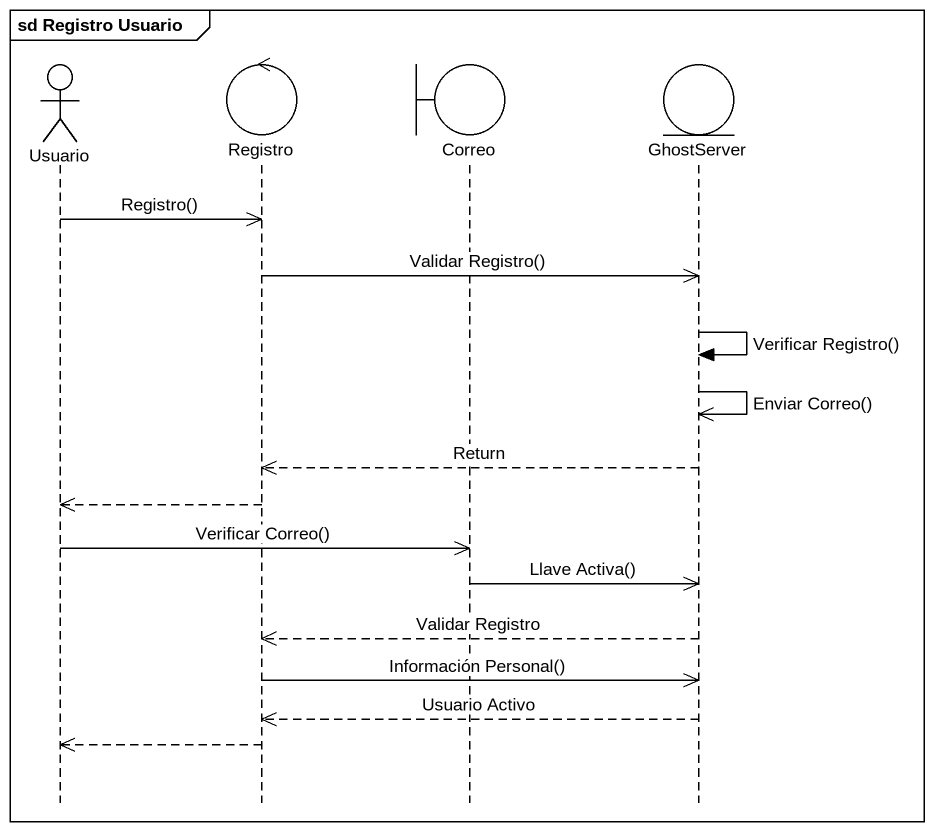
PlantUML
@startuml
mainframe sd Registro Usuario
hide footbox
actor Usuario
control Registro
boundary Correo
entity GhostServer

Usuario ->> Registro : Registro()
Registro ->> GhostServer : Validar Registro()
GhostServer -> GhostServer : Verificar Registro()
GhostServer ->> GhostServer : Enviar Correo()
GhostServer -->> Registro : Return
Registro -->> Usuario
Usuario ->> Correo : Verificar Correo()
Correo ->> GhostServer : Llave Activa()
GhostServer -->> Registro : Validar Registro
Registro ->> GhostServer : Información Personal()
GhostServer -->> Registro : Usuario Activo
Registro -->> Usuario
@enduml
